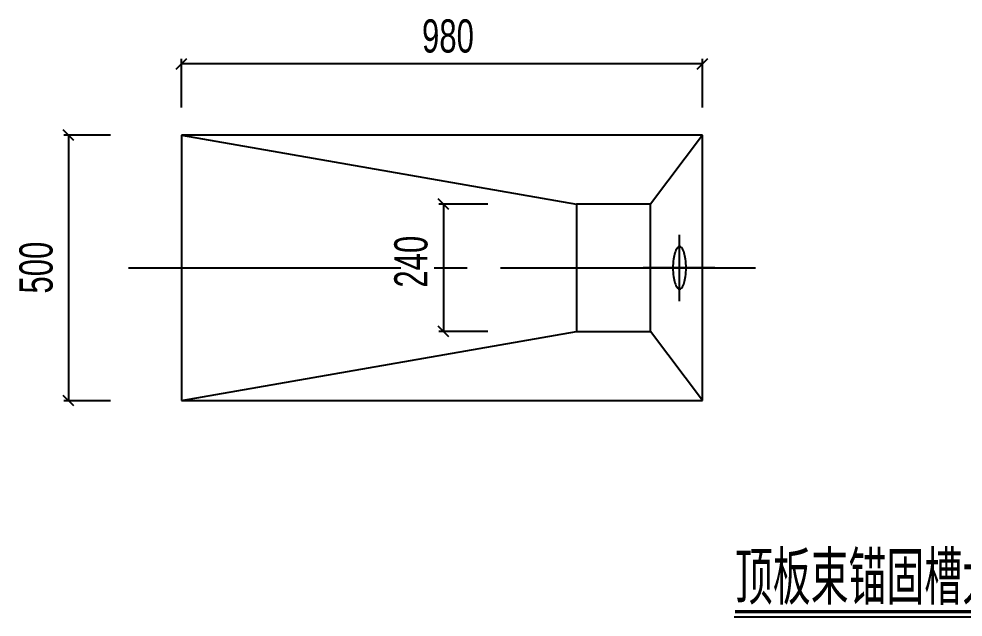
# Model space of a CAD drawing. Extents: x 6 to 303, y -107 to 103.
# Drawn here: x 177.07 to 212.6, y -67.12 to -44.59 of the extents above; entities that cross this region are included whole.
import ezdxf
from ezdxf.enums import TextEntityAlignment as Align

# ---------------------------------------------------------------- set-up
doc = ezdxf.new("R2010")
doc.units = 0
doc.header["$MEASUREMENT"] = 0
doc.linetypes.add('DD2', pattern=[14, 10.25, -1.25, 1.25, -1.25])
doc.layers.get('0').update_dxf_attribs({"linetype": 'CONTINUOUS'})
doc.layers.get('DEFPOINTS').update_dxf_attribs({"linetype": 'CONTINUOUS'})
for name, color, linetype in [('1', 1, 'CONTINUOUS'), ('2', 2, 'CONTINUOUS'), ('4', 4, 'CONTINUOUS'), ('6', 6, 'DD2')]:
    doc.layers.add(name, color=color, linetype=linetype)
doc.styles.add('SMEDI', font='smsim', dxfattribs={"width": 0.75, "bigfont": 'smfs'})
doc.styles.get("Standard").update_dxf_attribs({"font": 'smsim', "width": 0.75, "bigfont": 'smfs'})
doc.dimstyles.get("Standard").update_dxf_attribs({"dimtxt": 0.18, "dimasz": 0.18, "dimexe": 0.18, "dimexo": 0.0625, "dimgap": 0.09, "dimtad": 0, "dimtih": 1, "dimtoh": 1, "dimdec": 4, "dimzin": 0, "dimdsep": 46, "dimtxsty": 'Standard', "dimcen": 0.09, "dimadec": 0, "dimazin": 0, "dimtfac": 1, "dimtdec": 4, "dimtofl": 0, "dimtmove": 0, "dimatfit": 3, "dimfxl": 1, "dimtolj": 1, "dimtzin": 0, "dimarcsym": 0})

# ---------------------------------------------------------------- blocks, each defined once
blk = doc.blocks.new('*D14')
at = {"color": 0, "linetype": 'ByBlock', "transparency": 16777216}
for p, q in [((179.131, -49.166), (178.731, -48.766)), ((180.514, -48.966), (178.751, -48.966)), ((178.931, -48.966), (178.931, -58.966)), ((179.131, -59.166), (178.731, -58.766)), ((180.514, -58.966), (178.751, -58.966))]:
    blk.add_line(p, q, dxfattribs=at)
at = {"layer": 'DEFPOINTS', "color": 0, "linetype": 'ByBlock', "transparency": 16777216}
for p in [(180.931, -48.966), (178.931, -58.966), (180.931, -58.966)]:
    blk.add_point(p, dxfattribs=at)
at = {"color": 0, "linetype": 'ByBlock', "transparency": 16777216, "width": 0.7}
blk.add_text('500', height=1.25, rotation=90, dxfattribs=at).set_placement((177.709, -53.956), align=Align.MIDDLE_CENTER)
blk = doc.blocks.new('*D15')
at = {"color": 0, "linetype": 'ByBlock', "transparency": 16777216}
for p, q in [((193.246, -51.766), (192.846, -51.366)), ((194.708, -51.566), (192.866, -51.566)), ((193.046, -51.566), (193.046, -56.366)), ((193.246, -56.566), (192.846, -56.166)), ((194.708, -56.366), (192.866, -56.366))]:
    blk.add_line(p, q, dxfattribs=at)
at = {"layer": 'DEFPOINTS', "color": 0, "linetype": 'ByBlock', "transparency": 16777216}
for p in [(195.125, -51.566), (193.046, -56.366), (195.125, -56.366)]:
    blk.add_point(p, dxfattribs=at)
at = {"color": 0, "linetype": 'ByBlock', "transparency": 16777216, "width": 0.7}
blk.add_text('240', height=1.25, rotation=90, dxfattribs=at).set_placement((191.817, -53.733), align=Align.MIDDLE_CENTER)

msp = doc.modelspace()

# ---------------------------------------------------------------- linework, layer by layer
for p, q in [((183.1884482, -48.9655944), (183.1884482, -58.9655944)), ((202.7884482, -48.9655944), (183.1884482, -48.9655944)), ((183.1884482, -48.9655944), (198.0528686, -51.5655944)), ((202.7884482, -48.9655944), (200.8338882, -51.5655944)), ((202.7884482, -58.9655944), (202.7884482, -48.9655944)), ((198.0528686, -51.5655944), (198.0528686, -56.3655944)), ((200.8338882, -51.5655944), (198.0528686, -51.5655944)), ((200.8338882, -56.3655944), (200.8338882, -51.5655944)), ((183.1884482, -58.9655944), (198.0528686, -56.3655944)), ((198.0528686, -56.3655944), (200.8338882, -56.3655944)), ((202.7884482, -58.9655944), (200.8338882, -56.3655944)), ((183.1884482, -58.9655944), (202.7884482, -58.9655944))]:
    msp.add_line(p, q)
at = {"layer": '1'}
msp.add_lwpolyline([(202.1752214, -53.9655944, 0.0318374474), (202.1543014, -53.6373822, 0.0431271614), (202.1028143, -53.399909, 0.0855197773), (202.0027521, -53.2030855, 0.2367394439), (201.9280078, -53.1655944, 0.2367394439), (201.8532635, -53.2030855, 0.0855197773), (201.7532014, -53.399909, 0.0431271614), (201.7017143, -53.6373822, 0.0318374474), (201.6807942, -53.9655944, 0.0318374474), (201.7017143, -54.2938066, 0.0431271614), (201.7532014, -54.5312798, 0.0855197773), (201.8532635, -54.7281034, 0.2367394439), (201.9280078, -54.7655944, 0.2367394439), (202.0027521, -54.7281034, 0.0855197773), (202.1028143, -54.5312798, 0.0431271614), (202.1543014, -54.2938066, 0.0318374474)], format="xyb", close=True, dxfattribs=at)
at = {"layer": '2', "color": 2, "linetype": 'ByBlock'}
for p, q in [((182.9884482, -46.4787319), (183.3884482, -46.0787319)), ((183.1884482, -47.9287319), (183.1884482, -46.0987319)), ((202.5884482, -46.4787319), (202.9884482, -46.0787319)), ((202.7884482, -47.9287319), (202.7884482, -46.0987319)), ((202.7884482, -46.2787319), (183.1884482, -46.2787319))]:
    msp.add_line(p, q, dxfattribs=at)
msp.add_point((183.1884482, -46.2787319), dxfattribs=at)
at = {"layer": '4'}
msp.add_line((215.8634932, -67.1163771), (203.9872441, -67.1163771), dxfattribs=at)
at = {"layer": '4', "const_width": 0.1165}
msp.add_lwpolyline([(215.8353198, -66.9125066), (204.0173034, -66.9125066)], dxfattribs=at)
at = {"layer": '6'}
for p, q in [((201.9280078, -55.2155944), (201.9280078, -52.7155944)), ((181.1884482, -53.9655944), (204.7884482, -53.9655944)), ((203.2586482, -53.9655944), (200.5586482, -53.9655944))]:
    msp.add_line(p, q, dxfattribs=at)

# ---------------------------------------------------------------- texts
at = {"layer": '2', "color": 2, "linetype": 'ByBlock', "width": 0.7}
msp.add_text('980', height=1.25, dxfattribs=at).set_placement((193.2137899, -45.2337716), align=Align.MIDDLE_CENTER)
at = {"layer": '4', "style": 'SMEDI', "width": 0.75}
msp.add_text('顶板束锚固槽大样', height=2, dxfattribs=at).set_placement((204.0138012, -66.6480771))

# ---------------------------------------------------------------- dimensions: what is measured, and where the dimension line sits
at = {"layer": '2'}
for base, p1, p2, text, picture, middle in [((178.9310437, -58.9655944), (180.9310437, -48.9655944), (180.9310437, -58.9655944), '500', '*D14', (177.709296, -53.9559501)), ((193.045584, -56.3655944), (195.1248905, -51.5655944), (195.1248905, -56.3655944), '240', '*D15', (191.8167092, -53.7331201))]:
    dim = msp.add_linear_dim(base=base, p1=p1, p2=p2, angle=90, text=text, dimstyle='Standard', dxfattribs=at)
    dim.commit()
    dim.dimension.update_dxf_attribs({"geometry": picture, "text_midpoint": middle, "dimtype": 128})

doc.saveas('drawing.dxf')
